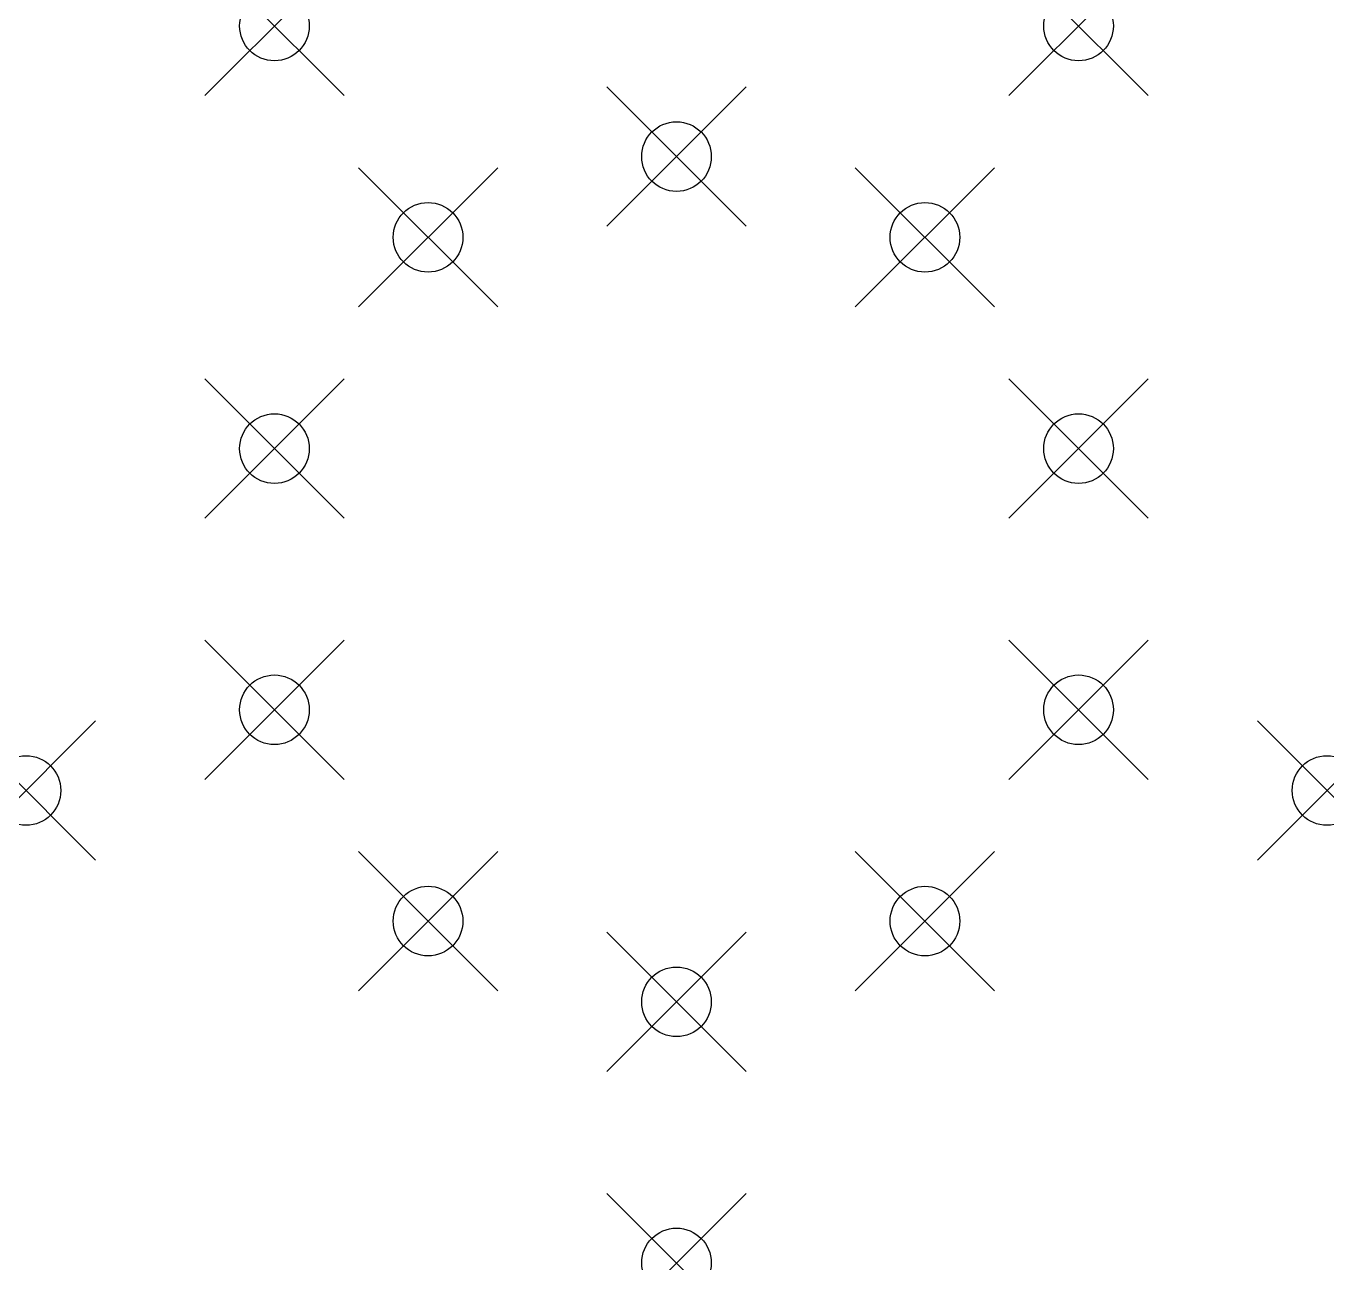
# Model space of a CAD drawing. Header units: millimetres. Extents: x -0.93 to 0.93, y -0.98 to 0.79.
import ezdxf

# ---------------------------------------------------------------- set-up
doc = ezdxf.new("R2010")
doc.units = ezdxf.units.MM
doc.header["$PDMODE"] = 35
doc.header["$PDSIZE"] = 0.1

msp = doc.modelspace()

# ---------------------------------------------------------------- linework, layer by layer
for p in [(-0.5774, 0.7947, 0.1876), (-0.5774, 0.7947, 0.1876), (-0.5774, 0.7947, 0.1876), (-0.5774, 0.7947, 0.1876), (0.5774, 0.7947, 0.1876), (0.5774, 0.7947, 0.1876), (0.5774, 0.7947, 0.1876), (0.5774, 0.7947, 0.1876), (0, 0.6071, -0.7947), (0, 0.6071, -0.7947), (-0.3568, 0.4911, 0.7947), (-0.3568, 0.4911, 0.7947), (0.3568, 0.4911, 0.7947), (0.3568, 0.4911, 0.7947), (-0.5774, 0.1876, -0.7947), (-0.5774, 0.1876, -0.7947), (0.5774, 0.1876, -0.7947), (0.5774, 0.1876, -0.7947), (-0.5774, -0.1876, 0.7947), (-0.5774, -0.1876, 0.7947), (0.5774, -0.1876, 0.7947), (0.5774, -0.1876, 0.7947), (-0.9342, -0.3035, 0.1876), (-0.9342, -0.3035, 0.1876), (-0.9342, -0.3035, 0.1876), (-0.9342, -0.3035, 0.1876), (0.9342, -0.3035, 0.1876), (0.9342, -0.3035, 0.1876), (0.9342, -0.3035, 0.1876), (0.9342, -0.3035, 0.1876), (-0.3568, -0.4911, -0.7947), (-0.3568, -0.4911, -0.7947), (0.3568, -0.4911, -0.7947), (0.3568, -0.4911, -0.7947), (0, -0.6071, 0.7947), (0, -0.6071, 0.7947), (0, -0.9822, 0.1876), (0, -0.9822, 0.1876), (0, -0.9822, 0.1876), (0, -0.9822, 0.1876)]:
    msp.add_point(p)

doc.saveas('drawing.dxf')
